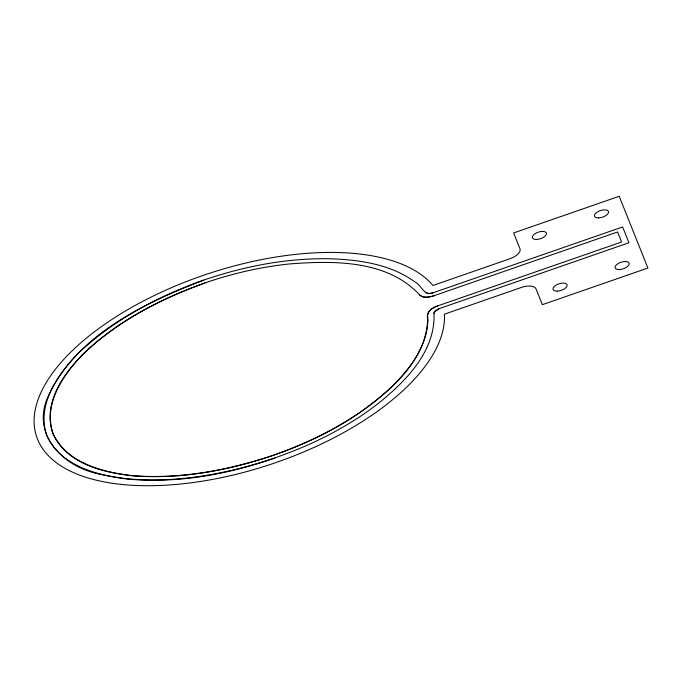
<?xml version="1.0" encoding="UTF-8"?>
<svg xmlns="http://www.w3.org/2000/svg" width="682" height="682" viewBox="0 0 682 682"><rect width="100%" height="100%" fill="white"/><g stroke="black" fill="none" stroke-linecap="round" stroke-linejoin="round"><path stroke-width="1.02" d="M204.856 282.987C160.458 298.98 117.73 321.307 83.238 353.941C63.324 374.725 42.898 403.616 53.034 433.761C67.151 463.308 102.215 471.876 131.941 475.686C180.065 479.284 228.206 470.418 273.738 455.158C316.951 439.873 358.868 418.228 392.21 386.319C410.112 368.578 427.307 346.089 427.895 319.815C425.295 312.586 432.004 307.573 438.014 305.783L621.592 242.025L617.568 231.982L433.991 295.741C429.336 297.139 422.789 298.75 419.208 294.428C386.566 259.697 332.969 260.55 288.895 264.002C261.359 266.926 234.19 273.081 207.959 281.922C162.418 297.727 118.199 320.233 83.238 353.941C63.042 374.196 42.224 403.897 53.034 433.761C66.495 463.555 102.326 472.413 131.941 475.686C180.014 479.744 228.325 470.58 273.738 455.158C299.151 446.318 323.762 435.048 346.729 421.007M357.163 414.341C390.257 391.204 429.217 358.706 427.691 314.428C428.722 309.671 433.905 307.394 438.014 305.783M356.379 414.861L347.556 420.504M439.157 308.656L434.622 311.521L439.02 308.699L628.949 242.741L622.632 226.961L432.84 292.868C424.153 296.738 421.246 284.539 414.52 281.666C390.249 264.13 359.295 259.748 330.079 258.759C287.096 257.949 244.258 266.176 203.705 280.114C143.28 303.388 74.909 335.817 47.237 398.476C31.96 435.329 63.486 466.352 97.679 473.7C168.113 490.102 241.991 473.274 307.369 445.21C332.458 434.008 356.567 420.359 378.271 403.454C405.747 381.417 435.781 350.983 433.999 313.251M203.705 280.114C157.721 296.355 113.758 319.901 78.038 353.438C57.459 374.912 36.351 404.767 46.828 435.917C61.414 466.445 97.645 475.303 128.369 479.241C178.096 482.958 227.839 473.794 274.889 458.031M433.991 295.741C429.498 297.096 423.599 298.537 419.728 295.076M432.84 292.868L428.492 293.584L425.713 292.544M433.991 313.072L434.622 311.521L433.991 313.038M619.196 196.288L513.648 232.937L519.965 248.725A13.146 6.172 -18.4 0 1 509.846 258.776L432.934 285.485A213.671 100.314 -18.4 0 0 98.234 328.929A213.671 100.314 -18.4 0 0 160.858 485.448A213.671 100.314 -18.4 0 0 444.417 314.18L521.321 287.472A13.146 6.172 -18.4 0 1 536.035 288.895L542.352 304.683L647.9 268.026L619.196 196.288M598.643 217.908A7.4 3.47 -18.4 0 0 608.549 211.684A7.4 3.47 -18.4 0 0 597.27 212.034A7.4 3.47 -18.4 0 0 598.643 217.908M536.555 239.467A7.4 3.47 -18.4 0 0 546.461 233.244A7.4 3.47 -18.4 0 0 535.182 233.594A7.4 3.47 -18.4 0 0 536.555 239.467M557.22 291.12A7.4 3.47 -18.4 0 0 567.126 284.906A7.4 3.47 -18.4 0 0 555.847 285.247A7.4 3.47 -18.4 0 0 557.22 291.12M619.307 269.56A7.4 3.47 -18.4 0 0 629.213 263.337A7.4 3.47 -18.4 0 0 617.935 263.687A7.4 3.47 -18.4 0 0 619.307 269.56"/></g></svg>
